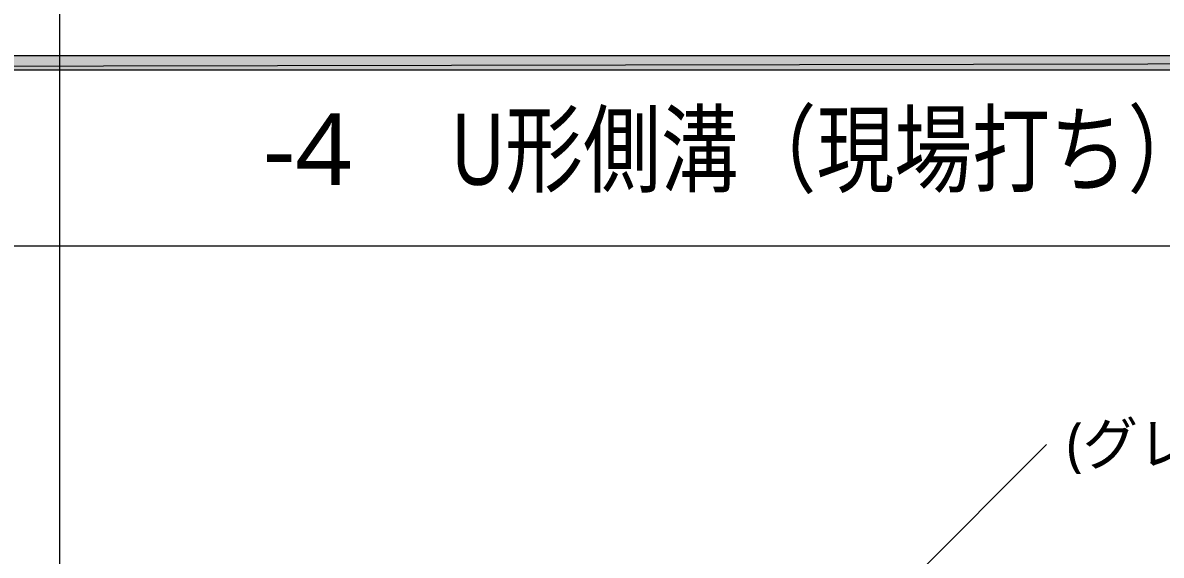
# Model space of a CAD drawing. Header units: millimetres. Extents: x 0 to 420, y 0 to 297.
# Drawn here: x 116.4 to 172.3, y 181.8 to 207.9 of the extents above; entities that cross this region are included whole.
import ezdxf
from ezdxf.enums import TextEntityAlignment as Align

# ---------------------------------------------------------------- set-up
doc = ezdxf.new("R2010")
doc.units = ezdxf.units.MM
doc.styles.add('kst32b', font='NotoSansJP-Variable.ttf')

msp = doc.modelspace()

# ---------------------------------------------------------------- hatches: boundary and pattern name
h = msp.add_hatch(color=7)
h.paths.add_polyline_path([(394.166, 205.634), (394.166, 206.333), (26.183, 205.634), (394.166, 205.634)])
h.paths.add_polyline_path([(394.166, 206.333), (26.183, 205.634), (26.183, 206.333), (394.166, 206.333)])

# ---------------------------------------------------------------- linework, layer by layer
at = {"lineweight": 13}
for points in [[(118.174, 285.983), (118.174, 45.995)], [(394.166, 196.977), (26.183, 196.977)], [(160.041, 180.552), (166.709, 187.219)]]:
    msp.add_lwpolyline(points, dxfattribs=at)
at = {"lineweight": 0}
for points in [[(394.166, 205.634), (394.166, 206.333), (26.183, 205.634)], [(394.166, 206.333), (26.183, 205.634), (26.183, 206.333)]]:
    msp.add_lwpolyline(points, close=True, dxfattribs=at)

# ---------------------------------------------------------------- texts
at = {"style": 'kst32b'}
for s, height, p, p2 in [('U形側溝（現場打ち）', 3.4908, (137.414, 199.983), (174.521, 199.983)), ('-4', 3.4908, (128.185, 199.983), (132.549, 199.983)), ('(グレーチング枠付き)', 2.07913, (167.704, 186.224), (193.693, 186.224))]:
    msp.add_text(s, height=height, dxfattribs=at).set_placement(p, p2, align=Align.FIT)

doc.saveas('drawing.dxf')
